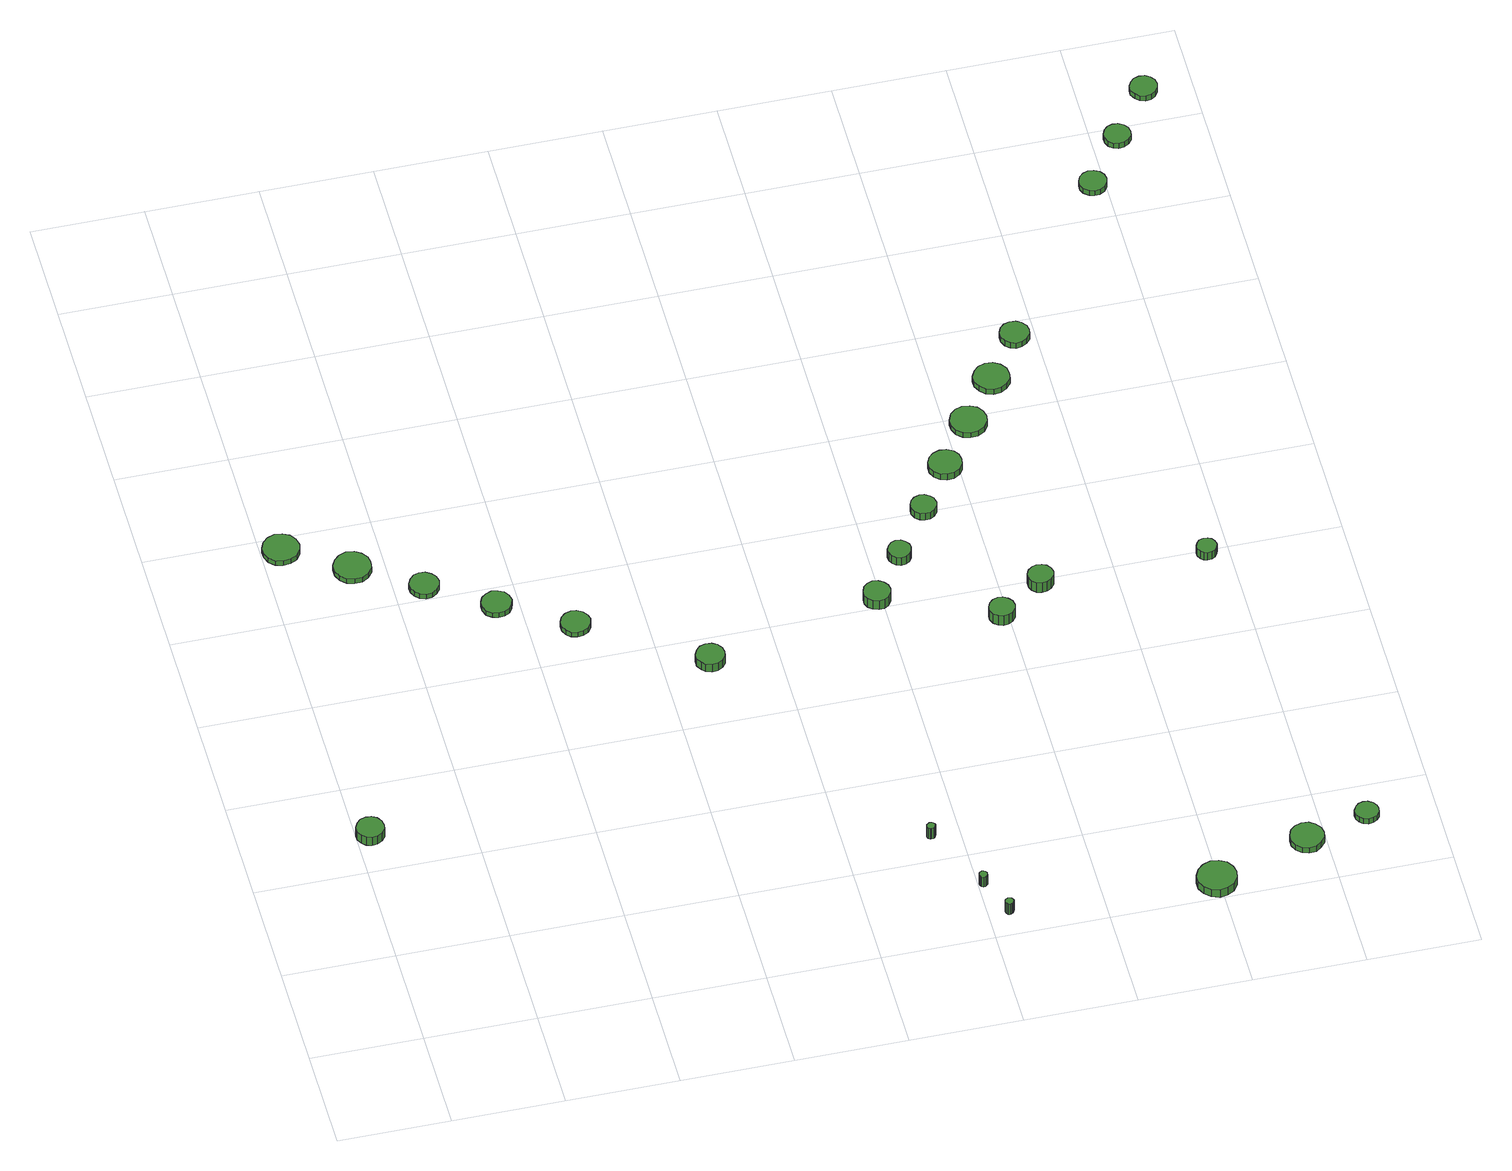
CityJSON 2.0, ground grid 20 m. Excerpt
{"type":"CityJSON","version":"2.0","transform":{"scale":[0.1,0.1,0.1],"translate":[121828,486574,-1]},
"CityObjects":{
"tree1":{"type":"SolitaryVegetationObject","attributes":{"function":"something"},"geometry":[{"type":"MultiSurface","lod":"1","boundaries":[[[0,1,2,3,4,5,6,7,8,9,10,11,12,13,14]],[[15,16,17,18,19,20,21,22,23,24,25,26,27,28,29]],[[0,29,28,1]],[[1,28,27,2]],[[2,27,26,3]],[[3,26,25,4]],[[4,25,24,5]],[[5,24,23,6]],[[6,23,22,7]],[[7,22,21,8]],[[8,21,20,9]],[[9,20,19,10]],[[10,19,18,11]],[[11,18,17,12]],[[12,17,16,13]],[[13,16,15,14]],[[14,15,29,0]]]}]},
"tree2":{"type":"SolitaryVegetationObject","attributes":{"function":"something"},"geometry":[{"type":"MultiSurface","lod":"1","boundaries":[[[30,31,32,33,34,35,36,37,38,39,40,41,42,43,44]],[[45,46,47,48,49,50,51,52,53,54,55,56,57,58,59]],[[30,59,58,31]],[[31,58,57,32]],[[32,57,56,33]],[[33,56,55,34]],[[34,55,54,35]],[[35,54,53,36]],[[36,53,52,37]],[[37,52,51,38]],[[38,51,50,39]],[[39,50,49,40]],[[40,49,48,41]],[[41,48,47,42]],[[42,47,46,43]],[[43,46,45,44]],[[44,45,59,30]]]}]},
"tree3":{"type":"SolitaryVegetationObject","attributes":{"function":"something"},"geometry":[{"type":"MultiSurface","lod":"1","boundaries":[[[60,61,62,63,64,65,66,67,68,69,70,71,72,73,74]],[[75,76,77,78,79,80,81,82,83,84,85,86,87,88,89]],[[60,89,88,61]],[[61,88,87,62]],[[62,87,86,63]],[[63,86,85,64]],[[64,85,84,65]],[[65,84,83,66]],[[66,83,82,67]],[[67,82,81,68]],[[68,81,80,69]],[[69,80,79,70]],[[70,79,78,71]],[[71,78,77,72]],[[72,77,76,73]],[[73,76,75,74]],[[74,75,89,60]]]}]},
"tree4":{"type":"SolitaryVegetationObject","attributes":{"function":"something"},"geometry":[{"type":"MultiSurface","lod":"1","boundaries":[[[90,91,92,93,94,95,96,97,98,99,100,101,102,103,104]],[[105,106,107,108,109,110,111,112,113,114,115,116,117,118,119]],[[90,119,118,91]],[[91,118,117,92]],[[92,117,116,93]],[[93,116,115,94]],[[94,115,114,95]],[[95,114,113,96]],[[96,113,112,97]],[[97,112,111,98]],[[98,111,110,99]],[[99,110,109,100]],[[100,109,108,101]],[[101,108,107,102]],[[102,107,106,103]],[[103,106,105,104]],[[104,105,119,90]]]}]},
"tree5":{"type":"SolitaryVegetationObject","attributes":{"function":"something"},"geometry":[{"type":"MultiSurface","lod":"1","boundaries":[[[120,121,122,123,124,125,126,127,128,129,130,131,132,133,134]],[[135,136,137,138,139,140,141,142,143,144,145,146,147,148,149]],[[120,149,148,121]],[[121,148,147,122]],[[122,147,146,123]],[[123,146,145,124]],[[124,145,144,125]],[[125,144,143,126]],[[126,143,142,127]],[[127,142,141,128]],[[128,141,140,129]],[[129,140,139,130]],[[130,139,138,131]],[[131,138,137,132]],[[132,137,136,133]],[[133,136,135,134]],[[134,135,149,120]]]}]},
"tree6":{"type":"SolitaryVegetationObject","attributes":{"function":"something"},"geometry":[{"type":"MultiSurface","lod":"1","boundaries":[[[150,151,152,153,154,155,156,157,158,159,160,161,162,163,164]],[[165,166,167,168,169,170,171,172,173,174,175,176,177,178,179]],[[150,179,178,151]],[[151,178,177,152]],[[152,177,176,153]],[[153,176,175,154]],[[154,175,174,155]],[[155,174,173,156]],[[156,173,172,157]],[[157,172,171,158]],[[158,171,170,159]],[[159,170,169,160]],[[160,169,168,161]],[[161,168,167,162]],[[162,167,166,163]],[[163,166,165,164]],[[164,165,179,150]]]}]},
"tree7":{"type":"SolitaryVegetationObject","attributes":{"function":"something"},"geometry":[{"type":"MultiSurface","lod":"1","boundaries":[[[180,181,182,183,184,185,186,187,188,189,190,191,192,193,194]],[[195,196,197,198,199,200,201,202,203,204,205,206,207,208,209]],[[180,209,208,181]],[[181,208,207,182]],[[182,207,206,183]],[[183,206,205,184]],[[184,205,204,185]],[[185,204,203,186]],[[186,203,202,187]],[[187,202,201,188]],[[188,201,200,189]],[[189,200,199,190]],[[190,199,198,191]],[[191,198,197,192]],[[192,197,196,193]],[[193,196,195,194]],[[194,195,209,180]]]}]},
"tree8":{"type":"SolitaryVegetationObject","attributes":{"function":"something"},"geometry":[{"type":"MultiSurface","lod":"1","boundaries":[[[210,211,212,213,214,215,216,217,218,219,220,221,222,223,224]],[[225,226,227,228,229,230,231,232,233,234,235,236,237,238,239]],[[210,239,238,211]],[[211,238,237,212]],[[212,237,236,213]],[[213,236,235,214]],[[214,235,234,215]],[[215,234,233,216]],[[216,233,232,217]],[[217,232,231,218]],[[218,231,230,219]],[[219,230,229,220]],[[220,229,228,221]],[[221,228,227,222]],[[222,227,226,223]],[[223,226,225,224]],[[224,225,239,210]]]}]},
"tree9":{"type":"SolitaryVegetationObject","attributes":{"function":"something"},"geometry":[{"type":"MultiSurface","lod":"1","boundaries":[[[240,241,242,243,244,245,246,247,248,249,250,251,252,253,254]],[[255,256,257,258,259,260,261,262,263,264,265,266,267,268,269]],[[240,269,268,241]],[[241,268,267,242]],[[242,267,266,243]],[[243,266,265,244]],[[244,265,264,245]],[[245,264,263,246]],[[246,263,262,247]],[[247,262,261,248]],[[248,261,260,249]],[[249,260,259,250]],[[250,259,258,251]],[[251,258,257,252]],[[252,257,256,253]],[[253,256,255,254]],[[254,255,269,240]]]}]},
"tree10":{"type":"SolitaryVegetationObject","attributes":{"function":"something"},"geometry":[{"type":"MultiSurface","lod":"1","boundaries":[[[270,271,272,273,274,275,276,277,278,279,280,281,282,283,284]],[[285,286,287,288,289,290,291,292,293,294,295,296,297,298,299]],[[270,299,298,271]],[[271,298,297,272]],[[272,297,296,273]],[[273,296,295,274]],[[274,295,294,275]],[[275,294,293,276]],[[276,293,292,277]],[[277,292,291,278]],[[278,291,290,279]],[[279,290,289,280]],[[280,289,288,281]],[[281,288,287,282]],[[282,287,286,283]],[[283,286,285,284]],[[284,285,299,270]]]}]},
"tree11":{"type":"SolitaryVegetationObject","attributes":{"function":"something"},"geometry":[{"type":"MultiSurface","lod":"1","boundaries":[[[300,301,302,303,304,305,306,307,308,309,310,311,312,313,314]],[[315,316,317,318,319,320,321,322,323,324,325,326,327,328,329]],[[300,329,328,301]],[[301,328,327,302]],[[302,327,326,303]],[[303,326,325,304]],[[304,325,324,305]],[[305,324,323,306]],[[306,323,322,307]],[[307,322,321,308]],[[308,321,320,309]],[[309,320,319,310]],[[310,319,318,311]],[[311,318,317,312]],[[312,317,316,313]],[[313,316,315,314]],[[314,315,329,300]]]}]},
"tree12":{"type":"SolitaryVegetationObject","attributes":{"function":"something"},"geometry":[{"type":"MultiSurface","lod":"1","boundaries":[[[330,331,332,333,334,335,336,337,338,339,340,341,342,343,344]],[[345,346,347,348,349,350,351,352,353,354,355,356,357,358,359]],[[330,359,358,331]],[[331,358,357,332]],[[332,357,356,333]],[[333,356,355,334]],[[334,355,354,335]],[[335,354,353,336]],[[336,353,352,337]],[[337,352,351,338]],[[338,351,350,339]],[[339,350,349,340]],[[340,349,348,341]],[[341,348,347,342]],[[342,347,346,343]],[[343,346,345,344]],[[344,345,359,330]]]}]},
"tree13":{"type":"SolitaryVegetationObject","attributes":{"function":"something"},"geometry":[{"type":"MultiSurface","lod":"1","boundaries":[[[360,361,362,363,364,365,366,367,368,369,370,371,372,373,374]],[[375,376,377,378,379,380,381,382,383,384,385,386,387,388,389]],[[360,389,388,361]],[[361,388,387,362]],[[362,387,386,363]],[[363,386,385,364]],[[364,385,384,365]],[[365,384,383,366]],[[366,383,382,367]],[[367,382,381,368]],[[368,381,380,369]],[[369,380,379,370]],[[370,379,378,371]],[[371,378,377,372]],[[372,377,376,373]],[[373,376,375,374]],[[374,375,389,360]]]}]},
"tree14":{"type":"SolitaryVegetationObject","attributes":{"function":"something"},"geometry":[{"type":"MultiSurface","lod":"1","boundaries":[[[390,391,392,393,394,395,396,397,398,399,400,401,402,403,404]],[[405,406,407,408,409,410,411,412,413,414,415,416,417,418,419]],[[390,419,418,391]],[[391,418,417,392]],[[392,417,416,393]],[[393,416,415,394]],[[394,415,414,395]],[[395,414,413,396]],[[396,413,412,397]],[[397,412,411,398]],[[398,411,410,399]],[[399,410,409,400]],[[400,409,408,401]],[[401,408,407,402]],[[402,407,406,403]],[[403,406,405,404]],[[404,405,419,390]]]}]},
"tree15":{"type":"SolitaryVegetationObject","attributes":{"function":"something"},"geometry":[{"type":"MultiSurface","lod":"1","boundaries":[[[420,421,422,423,424,425,426,427,428,429,430,431,432,433,434]],[[435,436,437,438,439,440,441,442,443,444,445,446,447,448,449]],[[420,449,448,421]],[[421,448,447,422]],[[422,447,446,423]],[[423,446,445,424]],[[424,445,444,425]],[[425,444,443,426]],[[426,443,442,427]],[[427,442,441,428]],[[428,441,440,429]],[[429,440,439,430]],[[430,439,438,431]],[[431,438,437,432]],[[432,437,436,433]],[[433,436,435,434]],[[434,435,449,420]]]}]},
"tree16":{"type":"SolitaryVegetationObject","attributes":{"function":"something"},"geometry":[{"type":"MultiSurface","lod":"1","boundaries":[[[450,451,452,453,454,455,456,457,458,459,460,461,462,463,464]],[[465,466,467,468,469,470,471,472,473,474,475,476,477,478,479]],[[450,479,478,451]],[[451,478,477,452]],[[452,477,476,453]],[[453,476,475,454]],[[454,475,474,455]],[[455,474,473,456]],[[456,473,472,457]],[[457,472,471,458]],[[458,471,470,459]],[[459,470,469,460]],[[460,469,468,461]],[[461,468,467,462]],[[462,467,466,463]],[[463,466,465,464]],[[464,465,479,450]]]}]},
"tree17":{"type":"SolitaryVegetationObject","attributes":{"function":"something"},"geometry":[{"type":"MultiSurface","lod":"1","boundaries":[[[480,481,482,483,484,485,486,487,488,489,490,491,492,493,494]],[[495,496,497,498,499,500,501,502,503,504,505,506,507,508,509]],[[480,509,508,481]],[[481,508,507,482]],[[482,507,506,483]],[[483,506,505,484]],[[484,505,504,485]],[[485,504,503,486]],[[486,503,502,487]],[[487,502,501,488]],[[488,501,500,489]],[[489,500,499,490]],[[490,499,498,491]],[[491,498,497,492]],[[492,497,496,493]],[[493,496,495,494]],[[494,495,509,480]]]}]},
"tree18":{"type":"SolitaryVegetationObject","attributes":{"function":"something"},"geometry":[{"type":"MultiSurface","lod":"1","boundaries":[[[510,511,512,513,514,515,516,517,518,519,520,521,522,523,524]],[[525,526,527,528,529,530,531,532,533,534,535,536,537,538,539]],[[510,539,538,511]],[[511,538,537,512]],[[512,537,536,513]],[[513,536,535,514]],[[514,535,534,515]],[[515,534,533,516]],[[516,533,532,517]],[[517,532,531,518]],[[518,531,530,519]],[[519,530,529,520]],[[520,529,528,521]],[[521,528,527,522]],[[522,527,526,523]],[[523,526,525,524]],[[524,525,539,510]]]}]},
"tree19":{"type":"SolitaryVegetationObject","attributes":{"function":"something"},"geometry":[{"type":"MultiSurface","lod":"1","boundaries":[[[540,541,542,543,544,545,546,547,548,549,550,551,552,553,554]],[[555,556,557,558,559,560,561,562,563,564,565,566,567,568,569]],[[540,569,568,541]],[[541,568,567,542]],[[542,567,566,543]],[[543,566,565,544]],[[544,565,564,545]],[[545,564,563,546]],[[546,563,562,547]],[[547,562,561,548]],[[548,561,560,549]],[[549,560,559,550]],[[550,559,558,551]],[[551,558,557,552]],[[552,557,556,553]],[[553,556,555,554]],[[554,555,569,540]]]}]},
"tree20":{"type":"SolitaryVegetationObject","attributes":{"function":"something"},"geometry":[{"type":"MultiSurface","lod":"1","boundaries":[[[570,571,572,573,574,575,576,577,578,579,580,581,582,583,584]],[[585,586,587,588,589,590,591,592,593,594,595,596,597,598,599]],[[570,599,598,571]],[[571,598,597,572]],[[572,597,596,573]],[[573,596,595,574]],[[574,595,594,575]],[[575,594,593,576]],[[576,593,592,577]],[[577,592,591,578]],[[578,591,590,579]],[[579,590,589,580]],[[580,589,588,581]],[[581,588,587,582]],[[582,587,586,583]],[[583,586,585,584]],[[584,585,599,570]]]}]},
"tree21":{"type":"SolitaryVegetationObject","attributes":{"function":"something"},"geometry":[{"type":"MultiSurface","lod":"1","boundaries":[[[600,601,602,603,604,605,606,607,608,609,610,611,612,613,614]],[[615,616,617,618,619,620,621,622,623,624,625,626,627,628,629]],[[600,629,628,601]],[[601,628,627,602]],[[602,627,626,603]],[[603,626,625,604]],[[604,625,624,605]],[[605,624,623,606]],[[606,623,622,607]],[[607,622,621,608]],[[608,621,620,609]],[[609,620,619,610]],[[610,619,618,611]],[[611,618,617,612]],[[612,617,616,613]],[[613,616,615,614]],[[614,615,629,600]]]}]},
"tree22":{"type":"SolitaryVegetationObject","attributes":{"function":"something"},"geometry":[{"type":"MultiSurface","lod":"1","boundaries":[[[630,631,632,633,634,635,636,637,638,639,640,641,642,643,644]],[[645,646,647,648,649,650,651,652,653,654,655,656,657,658,659]],[[630,659,658,631]],[[631,658,657,632]],[[632,657,656,633]],[[633,656,655,634]],[[634,655,654,635]],[[635,654,653,636]],[[636,653,652,637]],[[637,652,651,638]],[[638,651,650,639]],[[639,650,649,640]],[[640,649,648,641]],[[641,648,647,642]],[[642,647,646,643]],[[643,646,645,644]],[[644,645,659,630]]]}]},
"tree23":{"type":"SolitaryVegetationObject","attributes":{"function":"something"},"geometry":[{"type":"MultiSurface","lod":"1","boundaries":[[[660,661,662,663,664,665,666,667,668,669,670,671,672,673,674]],[[675,676,677,678,679,680,681,682,683,684,685,686,687,688,689]],[[660,689,688,661]],[[661,688,687,662]],[[662,687,686,663]],[[663,686,685,664]],[[664,685,684,665]],[[665,684,683,666]],[[666,683,682,667]],[[667,682,681,668]],[[668,681,680,669]],[[669,680,679,670]],[[670,679,678,671]],[[671,678,677,672]],[[672,677,676,673]],[[673,676,675,674]],[[674,675,689,660]]]}]},
"tree24":{"type":"SolitaryVegetationObject","attributes":{"function":"something"},"geometry":[{"type":"MultiSurface","lod":"1","boundaries":[[[690,691,692,693,694,695,696,697,698,699,700,701,702,703,704]],[[705,706,707,708,709,710,711,712,713,714,715,716,717,718,719]],[[690,719,718,691]],[[691,718,717,692]],[[692,717,716,693]],[[693,716,715,694]],[[694,715,714,695]],[[695,714,713,696]],[[696,713,712,697]],[[697,712,711,698]],[[698,711,710,699]],[[699,710,709,700]],[[700,709,708,701]],[[701,708,707,702]],[[702,707,706,703]],[[703,706,705,704]],[[704,705,719,690]]]}]},
"tree25":{"type":"SolitaryVegetationObject","attributes":{"function":"something"},"geometry":[{"type":"MultiSurface","lod":"1","boundaries":[[[720,721,722,723,724,725,726,727,728,729,730,731,732,733,734]],[[735,736,737,738,739,740,741,742,743,744,745,746,747,748,749]],[[720,749,748,721]],[[721,748,747,722]],[[722,747,746,723]],[[723,746,745,724]],[[724,745,744,725]],[[725,744,743,726]],[[726,743,742,727]],[[727,742,741,728]],[[728,741,740,729]],[[729,740,739,730]],[[730,739,738,731]],[[731,738,737,732]],[[732,737,736,733]],[[733,736,735,734]],[[734,735,749,720]]]}]},
"tree26":{"type":"SolitaryVegetationObject","attributes":{"function":"something"},"geometry":[{"type":"MultiSurface","lod":"1","boundaries":[[[750,751,752,753,754,755,756,757,758,759,760,761,762,763,764]],[[765,766,767,768,769,770,771,772,773,774,775,776,777,778,779]],[[750,779,778,751]],[[751,778,777,752]],[[752,777,776,753]],[[753,776,775,754]],[[754,775,774,755]],[[755,774,773,756]],[[756,773,772,757]],[[757,772,771,758]],[[758,771,770,759]],[[759,770,769,760]],[[760,769,768,761]],[[761,768,767,762]],[[762,767,766,763]],[[763,766,765,764]],[[764,765,779,750]]]}]}
},
"vertices":[
[49,482,28],[47,492,28],[41,501,28],[32,506,28],[22,507,28],[12,504,28],[5,497,28],[0,487,28],[0,477,28],[5,468,28],[12,461,28],[22,458,28],[32,459,28],[41,464,28],[47,472,28],[47,472,8],[41,464,8],[32,459,8],[22,458,8],[12,461,8],[5,468,8],[0,477,8],[0,487,8],[5,497,8],[12,504,8],[22,507,8],[32,506,8],[41,501,8],[47,492,8],[49,482,8],
[67,1165,19],[64,1179,19],[56,1190,19],[44,1196,19],[31,1198,19],[18,1193,19],[8,1184,19],[3,1172,19],[3,1159,19],[8,1146,19],[18,1137,19],[31,1133,19],[44,1135,19],[56,1141,19],[64,1152,19],[64,1152,8],[56,1141,8],[44,1135,8],[31,1133,8],[18,1137,8],[8,1146,8],[3,1159,8],[3,1172,8],[8,1184,8],[18,1193,8],[31,1198,8],[44,1196,8],[56,1190,8],[64,1179,8],[67,1165,8],
[175,1096,19],[173,1109,19],[164,1120,19],[153,1127,19],[139,1129,19],[126,1124,19],[116,1115,19],[110,1103,19],[110,1089,19],[116,1076,19],[126,1067,19],[139,1063,19],[153,1064,19],[164,1071,19],[173,1082,19],[173,1082,8],[164,1071,8],[153,1064,8],[139,1063,8],[126,1067,8],[116,1076,8],[110,1089,8],[110,1103,8],[116,1115,8],[126,1124,8],[139,1129,8],[153,1127,8],[164,1120,8],[173,1109,8],[175,1096,8],
[277,1026,19],[275,1037,19],[268,1045,19],[259,1051,19],[248,1052,19],[238,1049,19],[230,1041,19],[225,1031,19],[225,1021,19],[230,1011,19],[238,1003,19],[248,1000,19],[259,1001,19],[268,1007,19],[275,1015,19],[275,1015,8],[268,1007,8],[259,1001,8],[248,1000,8],[238,1003,8],[230,1011,8],[225,1021,8],[225,1031,8],[230,1041,8],[238,1049,8],[248,1052,8],[259,1051,8],[268,1045,8],[275,1037,8],[277,1026,8],
[387,954,19],[384,965,19],[378,974,19],[368,979,19],[357,981,19],[347,977,19],[338,970,19],[334,960,19],[334,949,19],[338,938,19],[347,931,19],[357,928,19],[368,929,19],[378,934,19],[384,943,19],[384,943,8],[378,934,8],[368,929,8],[357,928,8],[347,931,8],[338,938,8],[334,949,8],[334,960,8],[338,970,8],[347,977,8],[357,981,8],[368,979,8],[378,974,8],[384,965,8],[387,954,8],
[506,878,19],[503,888,19],[497,897,19],[487,903,19],[477,904,19],[466,900,19],[458,893,19],[454,883,19],[454,872,19],[458,862,19],[466,855,19],[477,852,19],[487,853,19],[497,858,19],[503,867,19],[503,867,8],[497,858,8],[487,853,8],[477,852,8],[466,855,8],[458,862,8],[454,872,8],[454,883,8],[458,893,8],[466,900,8],[477,904,8],[487,903,8],[497,897,8],[503,888,8],[506,878,8],
[707,743,26],[705,753,26],[699,762,26],[690,767,26],[679,768,26],[669,765,26],[662,758,26],[657,748,26],[657,737,26],[662,728,26],[669,721,26],[679,718,26],[690,719,26],[699,724,26],[705,732,26],[705,732,8],[699,724,8],[690,719,8],[679,718,8],[669,721,8],[662,728,8],[657,737,8],[657,748,8],[662,758,8],[669,765,8],[679,768,8],[690,767,8],[699,762,8],[705,753,8],[707,743,8],
[957,257,32],[956,260,32],[954,262,32],[952,264,32],[948,264,32],[946,263,32],[943,261,32],[942,258,32],[942,255,32],[943,253,32],[946,251,32],[948,250,32],[952,250,32],[954,251,32],[956,254,32],[956,254,6],[954,251,6],[952,250,6],[948,250,6],[946,251,6],[943,253,6],[942,255,6],[942,258,6],[943,261,6],[946,263,6],[948,264,6],[952,264,6],[954,262,6],[956,260,6],[957,257,6],
[1016,127,29],[1016,130,29],[1014,133,29],[1011,135,29],[1008,135,29],[1005,134,29],[1003,132,29],[1002,129,29],[1002,126,29],[1003,123,29],[1005,121,29],[1008,120,29],[1011,120,29],[1014,122,29],[1016,124,29],[1016,124,6],[1014,122,6],[1011,120,6],[1008,120,6],[1005,121,6],[1003,123,6],[1002,126,6],[1002,129,6],[1003,132,6],[1005,134,6],[1008,135,6],[1011,135,6],[1014,133,6],[1016,130,6],[1016,127,6],
[1045,55,30],[1044,58,30],[1042,61,30],[1039,62,30],[1036,62,30],[1033,61,30],[1031,59,30],[1030,57,30],[1030,53,30],[1031,51,30],[1033,48,30],[1036,47,30],[1039,48,30],[1042,49,30],[1044,52,30],[1044,52,5],[1042,49,5],[1039,48,5],[1036,47,5],[1033,48,5],[1031,51,5],[1030,53,5],[1030,57,5],[1031,59,5],[1033,61,5],[1036,62,5],[1039,62,5],[1042,61,5],[1044,58,5],[1045,55,5],
[1015,817,29],[1013,827,29],[1007,835,29],[999,840,29],[989,842,29],[979,838,29],[972,832,29],[968,822,29],[968,812,29],[972,803,29],[979,797,29],[989,793,29],[999,794,29],[1007,799,29],[1013,808,29],[1013,808,8],[1007,799,8],[999,794,8],[989,793,8],[979,797,8],[972,803,8],[968,812,8],[968,822,8],[972,832,8],[979,838,8],[989,842,8],[999,840,8],[1007,835,8],[1013,827,8],[1015,817,8],
[1073,906,27],[1071,914,27],[1066,921,27],[1059,926,27],[1050,927,27],[1042,924,27],[1036,918,27],[1032,910,27],[1032,902,27],[1036,894,27],[1042,888,27],[1050,885,27],[1059,886,27],[1066,891,27],[1071,898,27],[1071,898,8],[1066,891,8],[1059,886,8],[1050,885,8],[1042,888,8],[1036,894,8],[1032,902,8],[1032,910,8],[1036,918,8],[1042,924,8],[1050,927,8],[1059,926,8],[1066,921,8],[1071,914,8],[1073,906,8],
[1430,37,23],[1427,51,23],[1419,63,23],[1406,70,23],[1392,72,23],[1378,67,23],[1367,57,23],[1361,44,23],[1361,30,23],[1367,17,23],[1378,7,23],[1392,2,23],[1406,4,23],[1419,11,23],[1427,23,23],[1427,23,5],[1419,11,5],[1406,4,5],[1392,2,5],[1378,7,5],[1367,17,5],[1361,30,5],[1361,44,5],[1367,57,5],[1378,67,5],[1392,72,5],[1406,70,5],[1419,63,5],[1427,51,5],[1430,37,5],
[1211,729,31],[1209,739,31],[1203,746,31],[1195,751,31],[1186,752,31],[1177,749,31],[1170,743,31],[1166,734,31],[1166,725,31],[1170,716,31],[1177,710,31],[1186,707,31],[1195,708,31],[1203,712,31],[1209,720,31],[1209,720,8],[1203,712,8],[1195,708,8],[1186,707,8],[1177,710,8],[1170,716,8],[1166,725,8],[1166,734,8],[1170,743,8],[1177,749,8],[1186,752,8],[1195,751,8],[1203,746,8],[1209,739,8],[1211,729,8],
[1140,1001,24],[1138,1011,24],[1132,1018,24],[1124,1023,24],[1115,1024,24],[1106,1021,24],[1099,1015,24],[1095,1006,24],[1095,997,24],[1099,988,24],[1106,982,24],[1115,979,24],[1124,980,24],[1132,984,24],[1138,992,24],[1138,992,8],[1132,984,8],[1124,980,8],[1115,979,8],[1106,982,8],[1099,988,8],[1095,997,8],[1095,1006,8],[1099,1015,8],[1106,1021,8],[1115,1024,8],[1124,1023,8],[1132,1018,8],[1138,1011,8],[1140,1001,8],
[1206,1091,22],[1204,1103,22],[1197,1113,22],[1186,1119,22],[1174,1120,22],[1162,1116,22],[1153,1108,22],[1148,1097,22],[1148,1085,22],[1153,1074,22],[1162,1066,22],[1174,1062,22],[1186,1063,22],[1197,1069,22],[1204,1079,22],[1204,1079,8],[1197,1069,8],[1186,1063,8],[1174,1062,8],[1162,1066,8],[1153,1074,8],[1148,1085,8],[1148,1097,8],[1153,1108,8],[1162,1116,8],[1174,1120,8],[1186,1119,8],[1197,1113,8],[1204,1103,8],[1206,1091,8],
[1293,789,31],[1291,798,31],[1285,806,31],[1277,810,31],[1268,811,31],[1259,808,31],[1252,802,31],[1248,794,31],[1248,784,31],[1252,776,31],[1259,769,31],[1268,767,31],[1277,768,31],[1285,772,31],[1291,780,31],[1291,780,8],[1285,772,8],[1277,768,8],[1268,767,8],[1259,769,8],[1252,776,8],[1248,784,8],[1248,794,8],[1252,802,8],[1259,808,8],[1268,811,8],[1277,810,8],[1285,806,8],[1291,798,8],[1293,789,8],
[1272,1181,20],[1269,1194,20],[1261,1205,20],[1249,1211,20],[1236,1213,20],[1223,1209,20],[1213,1200,20],[1208,1187,20],[1208,1174,20],[1213,1162,20],[1223,1153,20],[1236,1149,20],[1249,1150,20],[1261,1157,20],[1269,1168,20],[1269,1168,8],[1261,1157,8],[1249,1150,8],[1236,1149,8],[1223,1153,8],[1213,1162,8],[1208,1174,8],[1208,1187,8],[1213,1200,8],[1223,1209,8],[1236,1213,8],[1249,1211,8],[1261,1205,8],[1269,1194,8],[1272,1181,8],
[1597,97,18],[1595,109,18],[1587,119,18],[1577,126,18],[1564,127,18],[1552,123,18],[1543,115,18],[1538,103,18],[1538,91,18],[1543,79,18],[1552,71,18],[1564,67,18],[1577,68,18],[1587,75,18],[1595,85,18],[1595,85,5],[1587,75,5],[1577,68,5],[1564,67,5],[1552,71,5],[1543,79,5],[1538,91,5],[1538,103,5],[1543,115,5],[1552,123,5],[1564,127,5],[1577,126,5],[1587,119,5],[1595,109,5],[1597,97,5],
[1333,1270,20],[1331,1283,20],[1323,1294,20],[1311,1301,20],[1298,1302,20],[1285,1298,20],[1276,1289,20],[1270,1277,20],[1270,1264,20],[1276,1252,20],[1285,1243,20],[1298,1239,20],[1311,1240,20],[1323,1247,20],[1331,1257,20],[1331,1257,8],[1323,1247,8],[1311,1240,8],[1298,1239,8],[1285,1243,8],[1276,1252,8],[1270,1264,8],[1270,1277,8],[1276,1289,8],[1285,1298,8],[1298,1302,8],[1311,1301,8],[1323,1294,8],[1331,1283,8],[1333,1270,8],
[1701,131,17],[1699,139,17],[1694,146,17],[1686,151,17],[1678,152,17],[1669,149,17],[1663,143,17],[1659,135,17],[1659,126,17],[1663,118,17],[1669,113,17],[1678,110,17],[1686,111,17],[1694,115,17],[1699,122,17],[1699,122,5],[1694,115,5],[1686,111,5],[1678,110,5],[1669,113,5],[1663,118,5],[1659,126,5],[1659,135,5],[1663,143,5],[1669,149,5],[1678,152,5],[1686,151,5],[1694,146,5],[1699,139,5],[1701,131,5],
[1390,1361,20],[1388,1372,20],[1381,1381,20],[1372,1386,20],[1361,1387,20],[1351,1384,20],[1343,1377,20],[1339,1367,20],[1339,1356,20],[1343,1346,20],[1351,1339,20],[1361,1335,20],[1372,1337,20],[1381,1342,20],[1388,1351,20],[1388,1351,7],[1381,1342,7],[1372,1337,7],[1361,1335,7],[1351,1339,7],[1343,1346,7],[1339,1356,7],[1339,1367,7],[1343,1377,7],[1351,1384,7],[1361,1387,7],[1372,1386,7],[1381,1381,7],[1388,1372,7],[1390,1361,7],
[1579,791,26],[1577,799,26],[1573,805,26],[1567,808,26],[1559,809,26],[1552,807,26],[1547,802,26],[1544,795,26],[1544,788,26],[1547,781,26],[1552,776,26],[1559,774,26],[1567,775,26],[1573,778,26],[1577,784,26],[1577,784,8],[1573,778,8],[1567,775,8],[1559,774,8],[1552,776,8],[1547,781,8],[1544,788,8],[1544,795,8],[1547,802,8],[1552,807,8],[1559,809,8],[1567,808,8],[1573,805,8],[1577,799,8],[1579,791,8],
[1602,1677,19],[1600,1687,19],[1594,1695,19],[1585,1700,19],[1575,1701,19],[1566,1698,19],[1558,1691,19],[1554,1682,19],[1554,1672,19],[1558,1663,19],[1566,1656,19],[1575,1653,19],[1585,1654,19],[1594,1659,19],[1600,1667,19],[1600,1667,7],[1594,1659,7],[1585,1654,7],[1575,1653,7],[1566,1656,7],[1558,1663,7],[1554,1672,7],[1554,1682,7],[1558,1691,7],[1566,1698,7],[1575,1701,7],[1585,1700,7],[1594,1695,7],[1600,1687,7],[1602,1677,7],
[1668,1774,19],[1666,1784,19],[1660,1792,19],[1651,1797,19],[1641,1798,19],[1632,1795,19],[1625,1788,19],[1621,1779,19],[1621,1769,19],[1625,1760,19],[1632,1754,19],[1641,1751,19],[1651,1752,19],[1660,1757,19],[1666,1765,19],[1666,1765,7],[1660,1757,7],[1651,1752,7],[1641,1751,7],[1632,1754,7],[1625,1760,7],[1621,1769,7],[1621,1779,7],[1625,1788,7],[1632,1795,7],[1641,1798,7],[1651,1797,7],[1660,1792,7],[1666,1784,7],[1668,1774,7],
[1738,1873,19],[1736,1883,19],[1730,1891,19],[1722,1896,19],[1712,1897,19],[1702,1894,19],[1695,1887,19],[1690,1878,19],[1690,1868,19],[1695,1859,19],[1702,1852,19],[1712,1849,19],[1722,1850,19],[1730,1855,19],[1736,1863,19],[1736,1863,7],[1730,1855,7],[1722,1850,7],[1712,1849,7],[1702,1852,7],[1695,1859,7],[1690,1868,7],[1690,1878,7],[1695,1887,7],[1702,1894,7],[1712,1897,7],[1722,1896,7],[1730,1891,7],[1736,1883,7],[1738,1873,7]
]}
